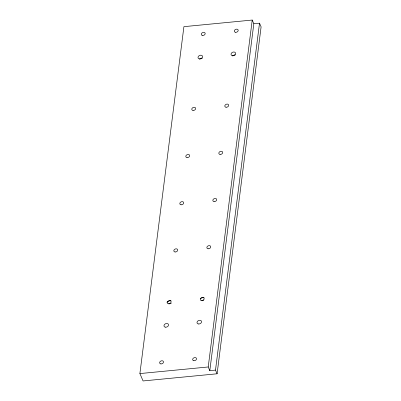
<?xml version="1.0" encoding="UTF-8"?>
<svg xmlns="http://www.w3.org/2000/svg" width="401" height="401" viewBox="0 0 401 401"><rect width="100%" height="100%" fill="white"/><g stroke="black" fill="none" stroke-linecap="round" stroke-linejoin="round"><path stroke-width="0.6" d="M139.899 373.577L183.909 26.661L252.234 20.05L253.823 23.734L209.808 370.654L215.502 370.103L217.091 373.787L143.072 380.95L139.899 373.577L208.224 366.97L209.808 370.654M208.224 366.97L252.234 20.05M215.502 370.103L259.517 23.183L253.823 23.734M217.091 373.787L261.101 26.872L259.517 23.183M232.735 56.075A2.376 1.749 -23.3 0 1 235.407 54.967M199.713 59.268A2.376 1.749 -23.3 0 1 202.385 58.16M200.279 298.775A5.94 4.381 -23.3 0 1 204.079 297.341M202.049 300.815A2.376 1.749 -23.3 0 1 203.728 300.113M166.856 302.279A5.94 4.381 -23.3 0 1 171.052 300.534M169.021 304.008A2.376 1.749 -23.3 0 1 170.104 303.432M170.701 303.311A2.376 1.749 -23.3 0 1 171.282 303.316M232.505 55.704A2.376 1.749 -23.3 0 0 235.582 53.168A2.376 1.749 -23.3 0 0 231.878 52.706A2.376 1.749 -23.3 0 0 232.505 55.704M199.482 58.902A2.376 1.749 -23.3 0 0 202.56 56.366A2.376 1.749 -23.3 0 0 198.856 55.904A2.376 1.749 -23.3 0 0 199.482 58.902M160.876 363.913A2.02 1.489 -23.3 0 0 163.488 361.757A2.02 1.489 -23.3 0 0 160.34 361.366A2.02 1.489 -23.3 0 0 160.876 363.913M193.899 360.72A2.02 1.489 -23.3 0 0 196.515 358.564A2.02 1.489 -23.3 0 0 193.367 358.168A2.02 1.489 -23.3 0 0 193.899 360.72M175.077 251.973A2.02 1.489 -23.3 0 0 177.693 249.818A2.02 1.489 -23.3 0 0 174.54 249.427A2.02 1.489 -23.3 0 0 175.077 251.973M208.099 248.78A2.02 1.489 -23.3 0 0 210.715 246.625A2.02 1.489 -23.3 0 0 207.568 246.229A2.02 1.489 -23.3 0 0 208.099 248.78M181.062 204.791A2.02 1.489 -23.3 0 0 183.678 202.635A2.02 1.489 -23.3 0 0 180.525 202.244A2.02 1.489 -23.3 0 0 181.062 204.791M214.084 201.598A2.02 1.489 -23.3 0 0 216.7 199.442A2.02 1.489 -23.3 0 0 213.553 199.051A2.02 1.489 -23.3 0 0 214.084 201.598M187.046 157.613A2.02 1.489 -23.3 0 0 189.663 155.458A2.02 1.489 -23.3 0 0 186.515 155.062A2.02 1.489 -23.3 0 0 187.046 157.613M220.069 154.415A2.02 1.489 -23.3 0 0 222.685 152.26A2.02 1.489 -23.3 0 0 219.537 151.869A2.02 1.489 -23.3 0 0 220.069 154.415M235.562 32.301A2.02 1.489 -23.3 0 0 238.179 30.145A2.02 1.489 -23.3 0 0 235.031 29.754A2.02 1.489 -23.3 0 0 235.562 32.301M202.54 35.494A2.02 1.489 -23.3 0 0 205.157 33.338A2.02 1.489 -23.3 0 0 202.004 32.947A2.02 1.489 -23.3 0 0 202.54 35.494M193.031 110.43A2.02 1.489 -23.3 0 0 195.648 108.275A2.02 1.489 -23.3 0 0 192.5 107.884A2.02 1.489 -23.3 0 0 193.031 110.43M226.059 107.237A2.02 1.489 -23.3 0 0 228.67 105.082A2.02 1.489 -23.3 0 0 225.522 104.686A2.02 1.489 -23.3 0 0 226.059 107.237M168.505 303.778A2.02 1.489 -23.3 0 0 171.117 301.622A2.02 1.489 -23.3 0 0 167.969 301.231A2.02 1.489 -23.3 0 0 168.505 303.778M201.528 300.585A2.02 1.489 -23.3 0 0 204.144 298.429A2.02 1.489 -23.3 0 0 200.991 298.038A2.02 1.489 -23.3 0 0 201.528 300.585M165.448 327.186A2.376 1.749 -23.3 0 0 168.525 324.65A2.376 1.749 -23.3 0 0 164.816 324.188A2.376 1.749 -23.3 0 0 165.448 327.186M198.47 323.988A2.376 1.749 -23.3 0 0 201.548 321.452A2.376 1.749 -23.3 0 0 197.843 320.99A2.376 1.749 -23.3 0 0 198.47 323.988"/></g></svg>
